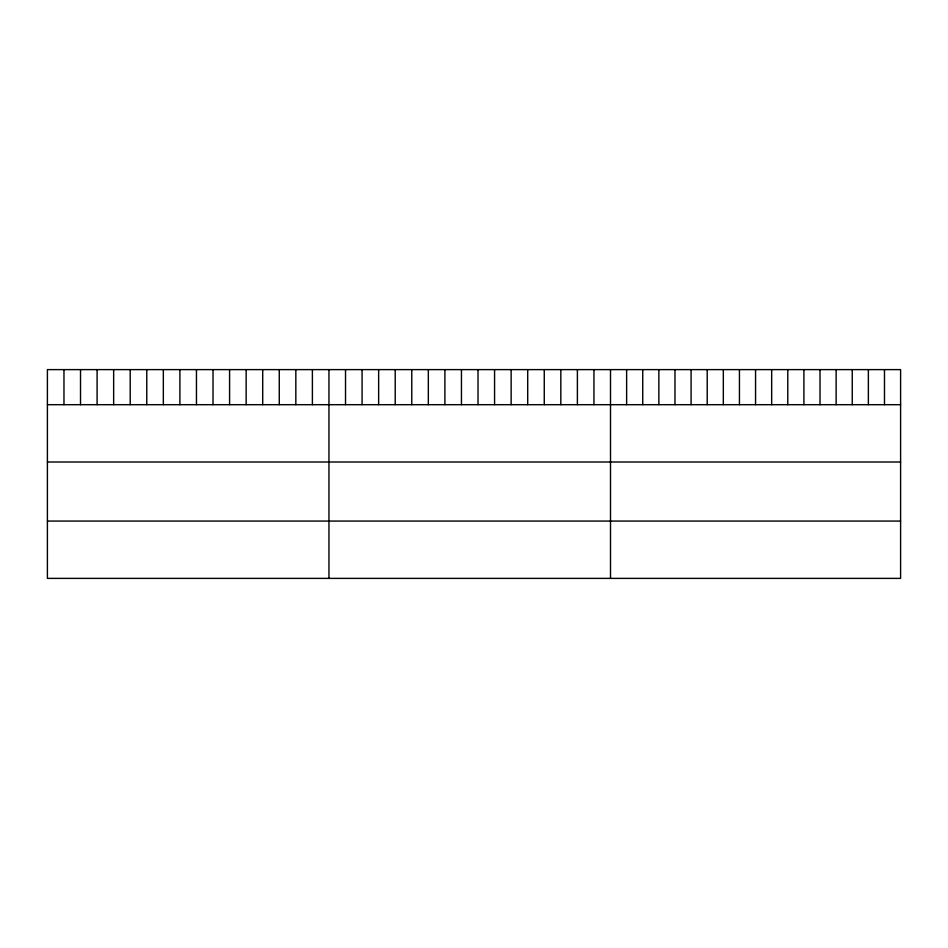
<?xml version="1.0" encoding="UTF-8"?>
<svg xmlns="http://www.w3.org/2000/svg" width="948" height="948" viewBox="0 0 948 948"><rect width="100%" height="100%" fill="white"/><g stroke="black" fill="none" stroke-linecap="round" stroke-linejoin="round"><path stroke-width="1.42" d="M900.6 404.689L900.6 578.387L47.4 578.387L47.4 369.613L900.6 369.613L900.6 404.689L47.4 404.689M47.4 462.008L900.6 462.008M47.4 521.068L900.6 521.068M884.484 369.613L884.484 404.689M868.368 369.613L868.368 404.689M852.252 369.613L852.252 404.689M836.136 369.613L836.136 404.689M820.02 369.613L820.02 404.689M803.904 369.613L803.904 404.689M787.788 369.613L787.788 404.689M771.672 369.613L771.672 404.689M755.556 369.613L755.556 404.689M739.44 369.613L739.44 404.689M723.324 369.613L723.324 404.689M707.208 369.613L707.208 404.689M691.092 369.613L691.092 404.689M674.976 369.613L674.976 404.689M658.86 369.613L658.86 404.689M642.744 369.613L642.744 404.689M626.628 369.613L626.628 404.689M610.512 369.613L610.512 578.387M593.946 369.613L593.946 404.689M577.391 369.613L577.391 404.689M560.825 369.613L560.825 404.689M544.259 369.613L544.259 404.689M527.704 369.613L527.704 404.689M511.138 369.613L511.138 404.689M494.572 369.613L494.572 404.689M478.017 369.613L478.017 404.689M461.451 369.613L461.451 404.689M444.896 369.613L444.896 404.689M428.33 369.613L428.33 404.689M411.764 369.613L411.764 404.689M395.209 369.613L395.209 404.689M378.643 369.613L378.643 404.689M362.077 369.613L362.077 404.689M345.522 369.613L345.522 404.689M328.956 369.613L328.956 578.387M312.39 369.613L312.39 404.689M295.835 369.613L295.835 404.689M279.269 369.613L279.269 404.689M262.703 369.613L262.703 404.689M246.148 369.613L246.148 404.689M229.582 369.613L229.582 404.689M213.016 369.613L213.016 404.689M196.461 369.613L196.461 404.689M179.895 369.613L179.895 404.689M163.34 369.613L163.34 404.689M146.774 369.613L146.774 404.689M130.208 369.613L130.208 404.689M113.653 369.613L113.653 404.689M97.087 369.613L97.087 404.689M80.521 369.613L80.521 404.689M63.966 369.613L63.966 404.689"/></g></svg>
